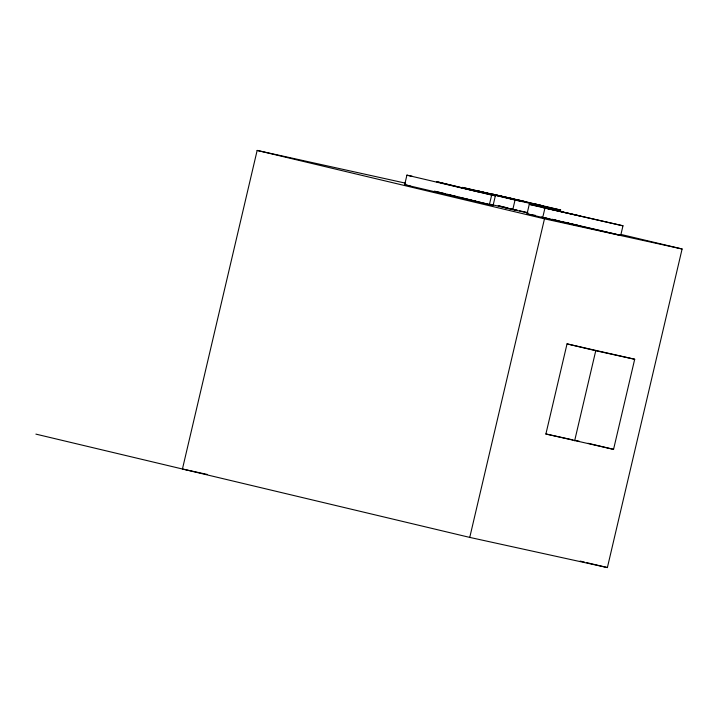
<?xml version="1.0" encoding="UTF-8"?>
<svg xmlns="http://www.w3.org/2000/svg" width="718" height="718" viewBox="0 0 718 718"><rect width="100%" height="100%" fill="white"/><g stroke="black" fill="none" stroke-linecap="round" stroke-linejoin="round"><path stroke-width="1.08" d="M405.661 183.189L257.152 150.43L182.435 469.007L207.556 474.508M478.026 191.76L436.688 181.69L495.348 195.843L493.104 205.402L404.674 184.714L406.909 175.156L412.383 176.359M489.416 204.594L491.659 195.036L495.348 195.843M490.591 204.325L512.787 209.611L515.021 200.053L560.821 210.087L533.402 203.562M579.938 215.894L543.634 207.664L622.973 225.802L620.729 235.36L527.03 213.919L529.265 204.361L556.253 209.916L552.124 209.18M542.691 217.644L544.935 208.094L622.973 225.802M469.751 537.405L544.477 218.837L682.1 248.993L607.383 567.57L469.751 537.405L35.9 434.121M545.895 433.986L567.032 343.886L634.694 359.251L613.558 449.36L545.895 433.986L572.928 439.91M574.633 440.825L595.76 350.725L634.694 359.251M527.03 213.919L535.368 215.373M547.242 218.263L541.39 217.222L577.694 225.452L555.588 220.193M404.674 184.714L410.149 185.917M439.919 192.442L434.444 191.239L475.783 201.318M505.266 207.717L517.642 210.437L510.417 208.696M526.922 212.465L519.626 210.787M512.787 209.611L528.053 212.95M575.091 440.385L579.417 441.337M607.886 232.3L564.931 222.32M508.99 197.881L492.665 194.201L542.907 205.922L509.52 197.908M513.935 199.039L462.338 187.407L515.021 200.053M406.909 175.156L491.659 195.036M516.628 199.586L524.328 201.408M529.265 204.361L544.935 208.094M621.151 234.481L682.1 248.993M504.224 207.224L508.353 208.202M498.166 205.779L503.219 206.981M608.954 232.56L613.235 233.574M615.38 234.086L619.661 235.109M552.034 219.25L556.333 220.273M257.152 150.43L544.477 218.837M567.032 343.886L595.76 350.725M588.015 443.275L613.558 449.36M580.171 561.09L584.524 562.131M586.705 562.643L607.383 567.57M499.405 205.967L505.346 207.385M441.005 192.711L445.348 193.761M447.52 194.291L457.285 196.678M459.457 197.208L493.104 205.402M479.085 191.284L477.362 190.925L520.918 201.103L479.085 191.284"/></g></svg>
